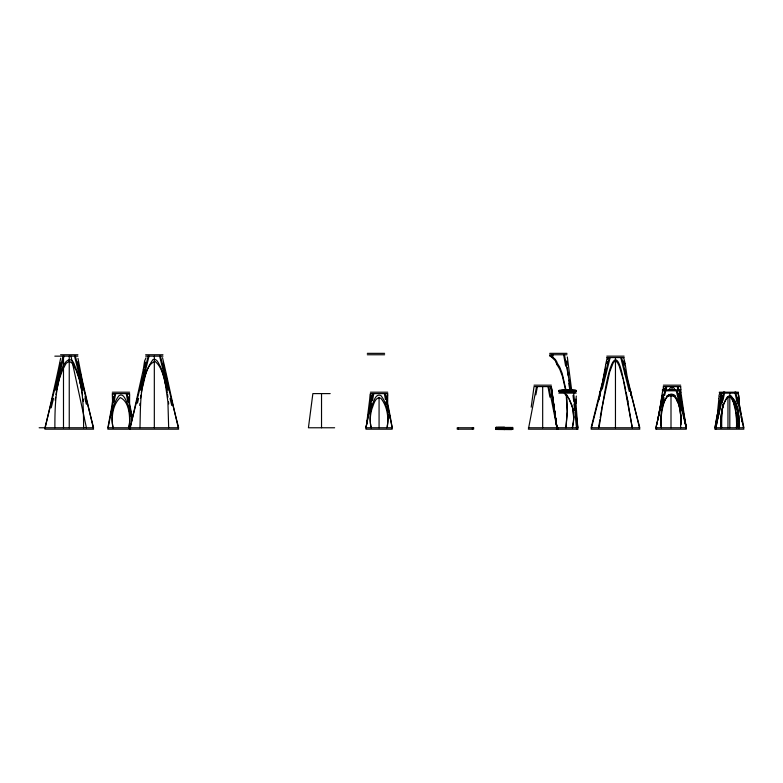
<?xml version="1.0" encoding="UTF-8"?>
<svg xmlns="http://www.w3.org/2000/svg" width="783" height="783" viewBox="0 0 783 783"><rect width="100%" height="100%" fill="white"/><g stroke="black" fill="none" stroke-linecap="round" stroke-linejoin="round"><path stroke-width="1.17" d="M371.719 400.456L371.631 398.146M738.281 393.878L739.397 404.772L741.452 414.98M731.116 396.12L734.434 400.044L737.175 407.532L738.76 417.094L738.966 427.772L739.025 426.96M660.128 408.168L661.948 395.454M739.064 424.083L739.044 424.915M575.936 402.452L575.955 401.072M664.346 390.335L664.375 388.231M739.064 424.611L738.995 427.772M113.604 400.456L113.555 401.992M572.843 408.736L573.753 418.768L572.334 427.772M575.936 401.885L575.936 403.451M720.36 401.327L720.34 399.496M720.683 399.144L721.525 393.604L721.182 394.152M720.566 398.606L720.008 406.827M738.271 422.154L738.271 418.308M663.279 397.353L663.211 394.378M739.035 426.138L739.054 423.035M83.595 427.772C83.527 406.925 83.272 385.128 74.796 365.681C70.881 353.094 62.914 363.165 61.417 371.308C55.299 389.425 54.849 408.843 54.888 427.772M168.668 427.772L167.914 401.914L164.929 381.125M573.733 417.466L573.518 421.371M575.945 401.64L576.024 399.115M663.211 390.032L663.358 386.675M721.319 419.541L721.505 426.432M721.838 412.22L721.613 427.772L721.564 427.019M721.319 419.394L721.955 411.32M574.8 402.041L574.859 400.299M681.034 424.729C683.03 398.89 665.844 377.024 661.234 416.39M739.044 426.412L739.025 427.087M738.252 423.202L738.085 426.647M129.606 393.604L112.302 393.604L112.546 401.18L111.372 409.049M575.965 400.651L575.985 399.917M678.773 395.19L678.802 394.485M576.004 399.526L576.288 396.061M737.557 397.343L737.537 401.982M736.686 427.772L736.274 413.953L733.358 401.982M722.083 401.982L722.083 397.695M129.841 421.048C130.369 414.853 129.332 408.56 127.032 402.795C125.642 399.78 123.205 392.459 118.889 395.748C112.126 404.684 110.491 417.036 113.222 427.772M661.185 417.006L661.038 426.392M738.085 426.882L738.007 427.772L738.281 418.964M606.972 363.713L607.226 361.188M386.743 395.718L386.596 403.627M680.623 427.772L680.799 417.613M129.831 421.205L128.696 427.772M722.063 402.198L722.004 402.844M736.431 427.772L736.734 420.765M605.748 364.222L607.207 357.655M139.756 405.457L139.951 403.392M605.69 364.868L602.597 381.791M722.034 395.063L722.073 397.578M371.543 403.627L371.455 404.38M128.5 396.932L128.353 401.992M129.635 395.161L129.596 393.947L128.862 394.534M387.742 395.161L387.761 393.996L387.203 394.25M55.221 400.289L55.603 397.196M573.528 422.017L572.442 427.772M129.606 395.405L129.577 403.48L132.415 417.887M387.712 395.464L387.654 403.186L390.042 415.489M731.058 396.09L729.012 395.914L727.015 397.314L723.306 404.557L721.026 415.421L720.644 427.772L720.81 418.983L721.995 411.026M129.391 425.443C130.056 416.341 129.44 401.787 120.279 397.588C112.39 404.899 111.264 417.593 112.899 427.772M59.909 365.837L59.674 367.648M140.539 398.224L140.969 395.141M392.097 427.205L392.175 429.182L365.964 429.182L370.408 393.604L387.732 393.604M144.747 367.648L145.54 362.128M606.453 368.94L606.169 370.888M129.391 425.492L129.019 427.772M721.143 394.24L719.185 410.272M385.197 393.604L392.175 427.772L365.964 427.772L369.145 410.644M531.207 407.18L534.016 386.587L551.34 386.587L556.958 429.182M721.965 410.713L722.259 409.245M60.095 364.457L60.32 362.94M719.978 407.072L719.411 410.742M59.459 369.224L58.725 373.853M144.503 369.439L143.798 373.853M722.024 410.263L722.239 408.902M143.318 369.39L144.601 360.983L146.02 357.811M143.318 369.439L129.978 429.182M55.965 394.622L56.552 391.04M387.379 426.344C388.72 416.722 387.076 405.966 380.861 398.263C375.302 395.836 373.55 405.065 371.935 408.834C370.32 414.266 369.889 420.04 370.662 425.649M371.416 395.024L371.534 397.059M598.731 427.772C601.06 422.879 611.21 320.776 622.749 376.525M598.584 427.772L599.886 419.747M715.77 429.182L718.882 411.662M141.361 392.577L141.899 389.503M600.218 417.75L601.667 409.255M662.81 402.217L662.692 402.912M718.207 417.721L718.393 416.664M719.156 412.22L719.068 412.71M718.725 414.687L718.99 413.209M656.555 427.087L656.438 429.182M657.886 419.522L662.046 395.944M717.551 412.191L718.892 398.772M722.308 408.452L722.797 405.976M553.19 357.665L552.661 357.283L553.043 354.758M601.892 408.012L609.683 371.974L613.04 363.243L614.459 361.413L615.869 361.08L617.474 362.568L619.216 366.062L623.121 378.913L632.341 427.772M657.103 423.995L657.348 422.614M657.769 420.207L658.141 418.151M658.327 417.114L658.885 414.021M722.357 408.648L722.885 405.986M143.71 374.352L143.534 375.36M370.917 407.933L370.741 408.883M717.179 414.236L714.859 429.182L743.85 429.182L735.932 393.135M112.772 408.09L112.478 409.675M555.323 360.709L551.819 357.283L552.221 354.758M658.943 413.678L662.026 398.39M56.738 390.012L59.244 379.148L62.62 369.703L66.193 363.292L69.247 361.257L72.418 363.449L76.068 370.163L79.377 379.628L81.843 390.521M535.866 394.828L537.383 386.587M666.088 390.12L666.734 386.587M111.685 414.814L113.457 405.388M114.112 401.855L115.659 393.604M370.016 413.639L371.788 404.214M372.454 400.671L373.775 393.604M58.363 375.86L58.167 376.877M605.641 373.882L605.484 374.685M142.095 388.476C145.061 379.765 145.413 364.947 155.054 361.384C162.766 367.667 163.96 379.138 166.485 388.221M722.64 392.694L723.688 392.205M577.805 429.182L528.398 429.182L536.551 386.587M665.207 390.12L665.912 386.587M721.809 411.594C728.621 379.461 740.483 408.579 739.035 424.171M720.683 398.713L714.859 427.772L743.85 427.772M114.837 393.604L107.848 429.182L178.651 429.182C172.877 405.633 168.169 381.086 162.512 357.704M111.548 414.256L112.086 411.604M365.964 427.772L372.943 393.604M369.938 412.895L370.202 411.604M369.478 409.049L370.662 401.18L370.388 393.986M111.264 409.529L107.848 427.772L178.651 427.772L160.437 356.157M722.993 400.309L724.51 393.135M599.856 394.456L605.621 368.274M607.598 359.28L607.97 357.567M77.977 358.379L82.284 380.352L93.578 429.182L44.905 429.182C50.171 405.623 55.896 381.732 60.663 358.144M661.987 406.974L664.111 397.735M664.65 395.425L665.707 390.795M715.77 427.772L723.688 393.135M659.726 409.842L655.792 429.182L686.309 429.182L679.664 390.795L662.349 390.795M664.884 390.795L655.792 427.772L686.309 427.772L684.577 416.899M51.218 407.816L53.538 398.43M55.564 390.208L63.942 356.157M137.456 403.118L138.611 398.43M140.637 390.208L149.024 356.157M723.091 405.095L723.472 403.636M602.225 389.161L610.163 357.567M723.11 404.635L723.335 403.744M44.905 427.772L63.12 356.157M129.978 427.772L148.193 356.157M565.708 390.786L562.488 376.535L559.757 369.224L556.997 364.624L557.105 362.989L559.639 366.963L562.214 373.471L566.129 390.717M602.127 383.621L602.284 383.014M599.191 399.839L599.406 399.017M601.814 384.844L601.97 384.238M609.34 357.567L591.126 429.182L639.799 429.182L627.183 376.966L625.118 363.586M600.042 396.531L600.111 391.334M601.579 385.765L591.126 427.772L639.799 427.772L621.585 357.567M386.802 427.772C389.562 416.928 387.918 404.331 380.841 395.484C375.517 393.144 373.706 401.767 372.052 405.398C369.684 412.582 369.39 420.451 371.338 427.772M668.995 390.335C669.788 386.068 674.28 386.068 675.063 390.335M670.414 390.286L672.029 389.268L673.654 390.286M662.761 390.795L661.948 394.857M719.969 393.457L719.048 395.112L718.892 398.596M723.512 392.674L724.882 392.205M723.668 392.312L724.177 392.205M496.432 428.076L495.629 428.047L496.52 427.841M496.833 428.184L495.649 428.379L496.814 428.37M496.236 428.585L495.629 428.751L498.037 428.712M512.826 428.927L512.425 429.084M559.718 390.433L558.945 390.619L560.677 390.57M499.642 429.045L495.972 429.123M558.974 391.324L559.737 391.099M576.063 390.414L575.603 390.609M575.779 390.952L575.857 390.766M495.982 427.87L495.668 428.017M512.679 429.182L495.649 429.084L497.225 428.947M559.845 390.786L558.945 390.942L559.943 390.932M559.033 391.275L559.463 391.334M575.769 391.637L575.574 391.666M496.021 428.223L496.099 428.409M512.503 428.027L511.221 427.9M495.727 429.094L496.588 428.937M512.376 428.409L512.845 428.203L512.278 428.379M559.346 391.461L559.679 391.686M512.434 428.585L511.436 428.536M559.209 390.629L558.974 390.59M559.287 391.265L559.502 391.138M495.815 428.36L497.763 428.36M496.099 428.546L511.465 428.614M512.317 428.203L497.489 428.076M512.601 428.213L512.385 428.203M575.691 391.128L574.898 391.451M559.571 391.49L560.922 391.617M512.542 428.888L511.818 428.771M575.74 390.423L575.534 390.58M575.544 390.962L575.241 390.923M512.474 427.87L495.796 427.772M559.336 391.647L559.806 391.49M575.818 391.441L575.26 391.627M511.828 428.066L512.376 427.831M575.603 390.453L574.311 390.365M559.786 391.285L562.292 390.981M575.182 390.971L574.477 390.981M496.393 427.665L510.868 427.547M575.241 390.453L575.016 390.433M559.992 391.148L562.918 391.608M574.947 390.971L575.143 390.923M496.314 428.732L496.608 428.585M512.004 429.29L512.845 429.26L501.081 429.172M560.295 390.737L562.977 391.06M574.624 390.981L574.82 390.971M575.074 391.138L574.037 391.069M559.786 391.608L560.422 391.5M574.908 391.324L574.605 391.676M496.647 427.361L495.923 427.322L504.242 427.244M496.96 427.89L497.313 427.89M511.828 427.538L512.845 427.508L497.489 427.371M511.593 427.821L512.131 427.851M496.647 429.476L495.923 429.427L510.496 429.309M560.579 390.453L561.744 390.56M574.526 390.463L575.153 390.756M561.313 391.265L560.608 391.089L561.294 390.913M561.342 391.324L560.638 391.431L561.558 390.971M574.653 391.324L573.959 391.608M497.313 428.184L498.027 428.36M511.563 427.909L510.81 427.812M511.279 428.418L511.925 428.37M496.765 429.045L498.037 429.064M511.426 428.957L510.271 429.133M561.196 390.374L573.802 390.443M573.733 390.472L574.448 390.394L573.528 390.639M560.559 390.541L561.157 390.57M561.323 390.727L574.272 390.913M573.626 390.639L574.497 390.443M562.713 391.226L574.712 390.913M574.389 391.138L573.636 391.412M560.716 391.431L561.078 391.706M574.174 391.5L572.657 391.696M497.753 427.821L499.74 427.998M497.508 427.821L498.066 428.007M510.457 427.919L507.834 427.782M497.871 428.174L499.671 428.35M510.996 427.9L508.793 428.281M497.998 428.526L499.72 428.702M510.996 428.252L508.842 428.634M562.674 390.365L570.905 390.472M561.754 390.374L572.442 390.463M572.021 390.492L573.381 390.453M561.891 390.717L562.83 390.717M572.03 391.001L573.831 390.795M561.205 391.236L573.831 391.148L572.04 391.539M561.205 391.588L562.243 391.608M573.724 391.5L571.433 391.706M498.673 427.812L508.128 427.909M508.754 427.929L510.359 427.831M497.998 427.978L510.496 427.909M497.929 428.33L498.888 428.35M499.055 428.516L510.555 428.242M508.96 428.957L511.279 428.585L509.606 428.692M497.929 429.035L499.534 429.055M508.842 429.153L510.085 429.133M564.298 390.355L567.518 390.326M562.674 390.874L572.256 390.815M572.295 391.157L560.569 391.5M562.762 391.578L563.633 391.598M567.518 391.735L572.226 391.51M500.425 427.802L504.242 427.772M499.427 427.988L509.048 427.919M499.397 428.321L509.048 428.272M499.427 428.683L509.048 428.624M499.427 429.035L509.048 428.967M504.242 429.182L510.496 428.957L509.009 428.849M367.305 353.348L384.619 353.348M549.686 353.348L567 353.348M60.585 354.758L77.899 354.758M145.658 354.758L162.972 354.758M367.305 354.758L384.619 354.758M549.686 354.758L567 354.758M54.83 356.157L77.899 356.157M145.658 356.157L162.972 356.157M606.805 356.157L624.12 356.157M606.805 357.567L624.12 357.567M534.016 385.177L551.34 385.177M663.377 385.177L680.691 385.177M663.377 386.587L680.691 386.587M662.349 389.865L679.664 389.865M559.062 390.326L575.945 390.326M558.847 391.735L576.171 391.735M112.302 392.205L129.616 392.205M370.408 392.205L387.732 392.205M719.313 392.205L738.467 392.205M719.313 392.9L721.701 392.9M558.847 393.135L576.171 393.135M721.153 393.135L738.467 393.135M330.181 393.604L312.867 393.604L308.424 427.772L334.635 427.772M668.33 394.544L673.899 394.544M666.725 395.944L675.445 395.944M39.15 427.772L93.578 427.772L75.364 356.157M528.398 427.772L577.805 427.772L577.766 429.182M570.318 390.335L571.786 390.374M571.179 390.365L561.059 390.453M563.212 390.668L564.181 390.648M566.001 390.492L568.918 390.511M570.758 390.688L571.747 390.727M563.457 390.668L571.512 390.717M563.819 390.991L561.93 391.011M565.306 390.844L569.642 390.874M571.169 391.04L573.645 391.255M571.815 391.069L563.28 391.02M563.241 391.373L571.766 391.422M563.192 391.715L569.476 391.735M564.866 391.735L565.395 391.735M499.965 428.81L508.5 428.869M499.916 429.162L502.657 429.153M573.283 390.355L574.301 390.56M572.304 390.345L573.489 390.384M571.473 390.345L572.745 390.541M561.46 390.648L562.448 390.629M570.2 390.521L571.649 390.531M572.481 390.697L573.606 390.737M562.077 390.658L563.496 390.639M571.551 390.697L573.587 390.903M563.124 390.825L564.797 390.834M570.278 390.874L571.835 390.883M572.667 391.05L573.636 391.089M562.145 391.334L560.657 391.666M563.163 391.02L572.128 391.246M572.843 391.402L574.262 391.441M561.891 391.353L563.525 391.343M571.453 391.392L573.704 391.608M561.431 391.706L561.998 391.686M563.006 391.363L572.304 391.598M561.705 391.706L563.241 391.696M562.723 391.715L563.603 391.696M508.637 427.821L497.371 427.724M498.115 428.8L499.427 428.781M498.937 428.81L500.249 428.79M508.187 428.839L511.172 429.064M498.154 429.153L499.045 429.133M499.877 428.976L508.47 429.035M498.575 429.153L500.327 429.143M573.919 390.717L574.419 390.746M560.804 390.648L561.519 390.629M561.117 390.805L562.155 390.815M561.078 391.157L562.116 391.167M573.489 391.06L574.213 391.099M561.049 391.51L562.077 391.52M561.294 391.676L560.501 391.666M497.792 427.9L498.712 427.909M497.489 428.428L510.996 428.526M497.479 428.79L497.988 428.771M510.487 428.859L511.162 428.888M497.743 428.79L498.252 428.79M497.773 428.957L498.8 428.967M497.831 429.123L498.252 429.133M497.489 429.476L511.739 429.593M511.113 428.869L511.622 428.898M560.168 390.443L559.767 390.629M559.992 390.609L560.511 390.453M560.481 390.795L560.07 390.991M559.933 391.314L560.452 391.148M574.468 391.265L575.28 391.275M496.559 428.066L497.097 427.89M559.62 390.981L560.139 390.795M496.314 428.066L496.833 427.89M496.451 428.585L495.659 428.761M559.483 390.786L559.062 390.971M549.549 355.678L550.684 355.883M735.443 392.205L736.969 392.694M734.738 392.205L736.108 392.674M549.852 355.864L551.819 357.283M550.811 355.962L551.633 356.51M552.602 357.244L551.888 356.686M553.375 357.802C555.147 358.379 558.719 364.555 555.871 361.609M564.308 393.135L566.686 395.474M564.523 393.232L568.81 398.439M112.723 394.143L113.153 394.681M679.253 390.795C681.014 397.823 680.192 405.78 683.011 412.817M737.997 393.487L738.937 395.934L739.514 406.103M730.373 396.57L733.319 401.885M556.987 364.663L555.47 360.943M566.618 394.612L568.458 397.881M623.65 357.567L625.088 363.273M731.312 396.609L731.684 397.177M568.791 398.4L572.696 408.1M731.821 397.412L735.403 407.551L736.803 420.637M569.31 399.281L571.59 404.331M735.384 401.268L735.599 401.875M571.698 404.625L572.862 408.843M736.118 403.568L736.421 404.694M678.949 404.194L680.153 408.912M620.762 357.567L629.287 391.5M677.129 390.795L686.221 427.772M159.615 356.157L167.993 390.208M170.019 398.43L171.761 405.467M84.936 396.746L85.073 397.304M74.542 356.157L82.92 390.208M84.946 398.43L86.394 404.292M85.768 400.152L85.905 400.72M86.453 403L86.59 403.568M167.953 388.329L168.091 388.887M82.812 388.045L82.616 387.213M676.571 398.302L677.412 401.845M623.043 377.729L623.278 378.688M167.484 386.381L167.161 385.001M683.647 415.479L684.998 421.518M680.055 406.416L679.928 405.848M676.297 390.795L679.223 403.509M623.493 379.657L623.66 380.381M165.79 384.913C164.45 378.59 162.835 372.277 160.182 366.366C158.646 363.635 157.031 358.125 153.028 359.495C139.129 378.825 140.725 405.007 139.961 427.772M79.856 381.125L80.718 384.913M77.908 361.629L78.163 362.94M623.992 381.83L624.619 384.717M680.026 401.15L680.554 403.627M736.823 405.976L737.224 408.002M736.764 406.123L737.85 412.866M165.663 374.068L168.237 385.999M80.336 372.874L83.683 388.388M70.979 356.157L86.424 427.772M735.1 393.135L737.38 403.891M165.937 379.54L165.712 378.463M741.804 416.654L743.781 427.352M624.814 385.686L625.705 390.042M685.027 421.675L686.065 426.931M390.179 416.164L392.019 426.627M129.958 412.25L130.369 414.256M572.911 409.059L573.773 416.683M388.006 411.927L387.516 409.519M127.081 393.604L132.376 419.531M388.593 414.775L388.799 415.822M736.186 403.362L738.751 416.155M680.809 404.87L681.053 406.132M625.441 374.685L625.245 373.677M129.596 410.478L129.166 408.246M678.156 386.587L678.851 390.12M680.016 396.002L686.309 427.772M548.805 386.587L556.958 427.772L551.291 386.587M681.327 407.503L681.19 406.817M626.087 391.97L627.917 401.816M166.583 388.73L167.268 392.577M371.015 427.772L370.75 426.255M384.365 393.604L385.471 399.496M385.911 401.855L386.352 404.214M386.792 406.563L387.898 412.455M388.339 414.814L389.004 418.347M165.105 375.36L165.193 375.86M126.249 393.604L127.795 401.855M128.461 405.388L130.448 415.988M681.905 410.586L681.778 409.901M677.324 386.587L677.98 390.12M547.973 386.587L549.92 397.177M735.031 402.521L736.353 409.734M627.085 397.304L632.194 427.772M564.465 354.758L571.11 391.265M165.007 374.851L164.381 371.132M79.935 374.851L79.465 372.121M684.146 414.442L680.907 392.352M681.611 407.777L681.719 408.423M563.633 354.758L565.659 366.17M568.703 383.279L570.112 391.265M740.718 413.698L740.336 411.476M741.315 417.192L741.413 417.721M737.302 408.452L738.017 414.716M82.068 391.803L82.587 395.141M736.402 409.235L736.265 408.393M737.997 409.871L737.762 408.432M740.082 409.998L739.543 406.348M576.67 421.019L577.11 423.72M577.433 425.746L577.766 427.772M163.265 363.106L163.569 365.211M571.815 391.373L567.323 356.97M570.425 390.11L570.582 391.118M741.922 420.892L742.069 421.773M570.112 388.114L569.642 385.109M550.674 386.587L556.958 427.772L551.173 386.587M167.513 394.113L167.953 397.196M569.339 383.122L568.898 380.127M623.669 360.953L623.934 363.449M164.303 370.643L163.686 366.092M680.809 416.693C676.199 373.442 657.113 401.248 661.39 427.772M550.968 386.587L556.958 427.772M79.161 370.163L78.349 364.115M624.638 370.105L624.442 368.685M680.231 411.672L680.584 414.491M568.272 375.644L568.076 374.147M680.701 386.675L680.848 389.396M567.949 373.148L567.293 367.442M83.115 399.007L83.389 401.327M573.626 393.135L577.805 427.772M566.207 394.397L567.176 411.173L565.962 427.772L567.362 411.927L566.726 395.581M573.039 395.307L573.763 401.796M573.998 403.959L574.722 410.458M574.957 412.621L576.631 429.182M168.511 401.836L168.727 403.911M113.369 396.541L113.594 399.663M680.642 414.951L680.721 415.773M737.919 412.974L738.193 416.615M567.078 365.211L566.735 360.943M577.707 426.608L575.936 402.893M624.08 365.23L623.963 363.801L624.002 364.34M736.509 415.274L736.823 421.597M575.202 412.093L575.104 410.869M738.046 415.029L738.252 417.985M678.812 399.027L678.822 393.242M720.223 397.421L720.174 396.081M738.193 417.505L738.242 418.739M680.907 392.263L680.848 389.601M574.81 405.144L574.791 403.656M679.742 391.852L679.722 390.335M573.773 416.791L573.782 417.359M739.054 398.439L739.064 399.115M739.064 423.388L739.064 423.828M720.683 397.686L720.683 398.478M729.805 393.135L729.805 427.772M727.965 396.511L727.965 427.772M672.029 386.587L672.029 390.218M671.002 394.378L671.002 427.772M630.814 391.334L630.814 395.65M615.458 357.567L615.458 427.772M558.377 427.772L558.377 429.182M557.212 427.772L557.212 429.182M542.678 386.587L542.678 427.772M504.242 427.303L504.242 429.652M472.452 427.772L472.452 429.182M458.417 427.772L458.417 429.182M379.07 397.265L379.07 427.772M321.529 393.604L321.529 427.772M154.32 356.157L154.32 427.772M69.247 356.157L69.247 427.772M63.492 356.157L63.492 427.772M473.627 427.772L457.243 427.772L457.243 429.182L473.627 429.182L473.627 427.772"/></g></svg>
